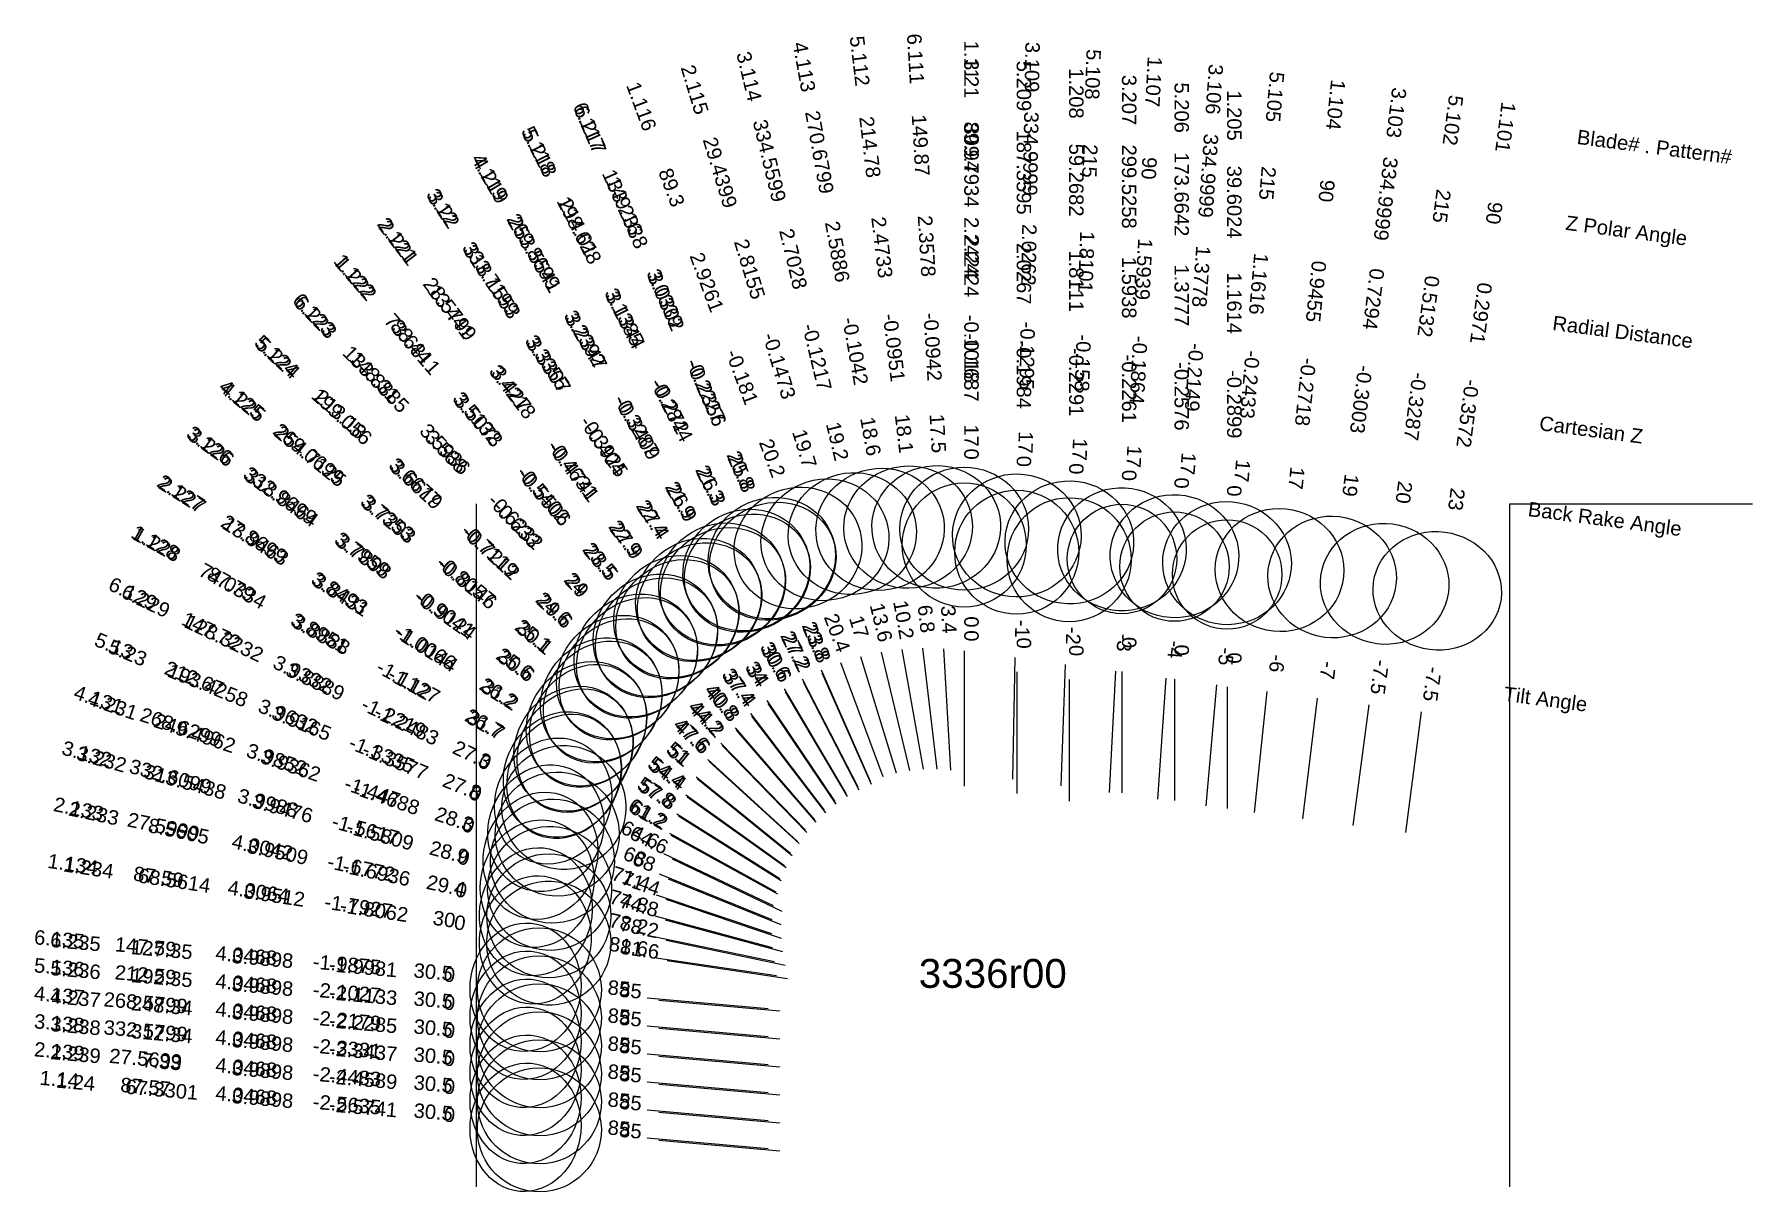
# Model space of a CAD drawing. Header units: inches. Extents: x -6.07 to 1, y -2.84 to 1.93.
import ezdxf
from ezdxf.enums import TextEntityAlignment as Align

# ---------------------------------------------------------------- set-up
doc = ezdxf.new("R2010")
doc.units = ezdxf.units.IN
doc.header["$MEASUREMENT"] = 0
for name, color, linetype, true_color in [('Blade_1', 30, 'Continuous', 0xff7f00), ('Blade_2', 7, 'Continuous', 0xcccc00), ('Blade_3', 7, 'Continuous', 0x00cc00), ('Blade_4', 7, 'Continuous', 0x00cccc), ('Blade_5', 7, 'Continuous', 0x0066cc), ('Blade_6', 190, 'Continuous', 0x7f00ff)]:
    doc.layers.add(name, color=color, linetype=linetype, true_color=true_color)
doc.styles.get("Standard").update_dxf_attribs({"font": 'arial.ttf'})

msp = doc.modelspace()

# ---------------------------------------------------------------- linework, layer by layer
for p, q in [((-4.25, 0), (-4.25, -2.8084)), ((0, 0), (1, 0)), ((0, 0), (0, -2.8084))]:
    msp.add_line(p, q)
at = {"layer": 'Blade_1'}
for p, q in [((-2.2424, -0.6038), (-2.2424, -1.1038)), ((-2.7511, -0.6515), (-2.5768, -1.1202)), ((-1.6202, -0.6877), (-1.6464, -1.187)), ((-1.8111, -0.7216), (-1.8111, -1.2216)), ((-1.1614, -0.7524), (-1.1614, -1.2524)), ((-0.998, -0.7711), (-1.0502, -1.2683)), ((-0.3626, -0.8549), (-0.4279, -1.3506)), ((-3.1852, -0.9202), (-2.8585, -1.2987)), ((-3.1798, -0.9306), (-2.8531, -1.3091)), ((-3.4552, -1.3545), (-3.0171, -1.5954)), ((-3.4489, -1.3618), (-3.0107, -1.6027)), ((-3.5098, -1.866), (-3.0152, -1.9391)), ((-3.464, -1.8781), (-2.9693, -1.9511)), ((-3.5467, -2.6073), (-3.0486, -2.6508)), ((-3.4992, -2.617), (-3.0011, -2.6606))]:
    msp.add_line(p, q, dxfattribs=at)
for centre, major_axis, ratio in [((-2.2424, -0.1018), (0.2645, 0), 0.956305), ((-2.9261, -0.181), (0.2479, 0.0922), 0.938252), ((-1.5939, -0.1864), (0.2641, -0.0138), 0.956305), ((-1.8111, -0.2291), (0.255, 0), 1), ((-1.1614, -0.2899), (0.225, 0), 1), ((-0.9455, -0.2718), (0.2631, -0.0276), 0.956305), ((-0.2971, -0.3572), (0.2622, -0.0345), 0.920505), ((-3.5132, -0.5402), (0.2002, 0.1728), 0.917199), ((-3.5078, -0.5506), (0.2002, 0.1728), 0.878984), ((-3.8951, -1.1127), (0.1274, 0.2318), 0.893215), ((-3.8888, -1.12), (0.1274, 0.2318), 0.850628), ((-4.0064, -1.7927), (0.0386, 0.2617), 0.866374), ((-3.9512, -1.8062), (0.0373, 0.2523), 1), ((-4.0468, -2.5635), (0.0231, 0.2635), 0.861629), ((-3.9898, -2.5741), (0.0222, 0.254), 1)]:
    msp.add_ellipse(centre, major_axis=major_axis, ratio=ratio, dxfattribs=at)
at = {"layer": 'Blade_2'}
for p, q in [((-2.6687, -0.6274), (-2.5226, -1.1055)), ((-3.1221, -0.8619), (-2.8184, -1.2591)), ((-3.1169, -0.8729), (-2.8133, -1.2701)), ((-3.4245, -1.2741), (-3.0014, -1.5405)), ((-3.4183, -1.2819), (-2.9952, -1.5484)), ((-3.5128, -1.7799), (-3.0234, -1.8821)), ((-3.4688, -1.7943), (-2.9794, -1.8966)), ((-3.5467, -2.4921), (-3.0486, -2.5356)), ((-3.4992, -2.5018), (-3.0011, -2.5454))]:
    msp.add_line(p, q, dxfattribs=at)
for centre, major_axis, ratio in [((-2.8155, -0.1473), (0.2529, 0.0773), 0.941471), ((-3.427, -0.4631), (0.2101, 0.1607), 0.920914), ((-3.4219, -0.4741), (0.2101, 0.1607), 0.883439), ((-3.8493, -1.0066), (0.1409, 0.2238), 0.897412), ((-3.8431, -1.0144), (0.1409, 0.2238), 0.855545), ((-4.0042, -1.6772), (0.0541, 0.2589), 0.871042), ((-3.9509, -1.6936), (0.0521, 0.2496), 1), ((-4.0468, -2.4483), (0.0231, 0.2635), 0.861629), ((-3.9898, -2.4589), (0.0222, 0.254), 1)]:
    msp.add_ellipse(centre, major_axis=major_axis, ratio=ratio, dxfattribs=at)
at = {"layer": 'Blade_3'}
for p, q in [((-2.5848, -0.6096), (-2.4672, -1.0956)), ((-2.035, -0.6314), (-2.0437, -1.1313)), ((-2.2424, -0.6612), (-2.2424, -1.1612)), ((-1.5938, -0.6886), (-1.5938, -1.1886)), ((-1.4128, -0.7157), (-1.4477, -1.2145)), ((-3.0548, -0.8087), (-2.7752, -1.2232)), ((-3.0499, -0.8202), (-2.7703, -1.2347)), ((-0.7906, -0.7986), (-0.8515, -1.2948)), ((-3.3877, -1.1963), (-2.9812, -1.4874)), ((-3.3816, -1.2047), (-2.975, -1.4957)), ((-3.5144, -1.6933), (-3.0319, -1.8244)), ((-3.4724, -1.71), (-2.9898, -1.8411)), ((-3.5467, -2.3769), (-3.0486, -2.4204)), ((-3.4992, -2.3866), (-3.0011, -2.4302))]:
    msp.add_line(p, q, dxfattribs=at)
for centre, major_axis, ratio in [((-2.7028, -0.1217), (0.2571, 0.0622), 0.944606), ((-2.2424, -0.1687), (0.255, 0), 1), ((-2.0262, -0.1295), (0.2645, -0.0046), 0.956305), ((-1.3778, -0.2149), (0.2639, -0.0185), 0.956305), ((-1.5938, -0.2261), (0.225, 0), 1), ((-0.7294, -0.3003), (0.2625, -0.0322), 0.945519), ((-3.3355, -0.3925), (0.2193, 0.1479), 0.924546), ((-3.3307, -0.404), (0.2193, 0.1479), 0.887815), ((-3.7959, -0.9041), (0.154, 0.2151), 0.901531), ((-3.7898, -0.9124), (0.154, 0.2151), 0.860386), ((-3.9988, -1.5617), (0.0693, 0.2552), 0.875633), ((-3.9476, -1.5809), (0.0669, 0.2461), 1), ((-4.0468, -2.3331), (0.0231, 0.2635), 0.861629), ((-3.9898, -2.3437), (0.0222, 0.254), 1)]:
    msp.add_ellipse(centre, major_axis=major_axis, ratio=ratio, dxfattribs=at)
at = {"layer": 'Blade_4'}
for p, q in [((-2.4997, -0.5983), (-2.4112, -1.0904)), ((-2.9837, -0.7608), (-2.7292, -1.1912)), ((-2.9792, -0.773), (-2.7246, -1.2034)), ((-3.3452, -1.1216), (-2.9566, -1.4363)), ((-3.3392, -1.1305), (-2.9506, -1.4452)), ((-3.5094, -1.6071), (-3.0356, -1.7666)), ((-3.4695, -1.6259), (-2.9956, -1.7854)), ((-3.5467, -2.2617), (-3.0486, -2.3052)), ((-3.4992, -2.2714), (-3.0011, -2.315))]:
    msp.add_line(p, q, dxfattribs=at)
for centre, major_axis, ratio in [((-2.5886, -0.1042), (0.2603, 0.0468), 0.947657), ((-3.2392, -0.3287), (0.2277, 0.1346), 0.928096), ((-3.2347, -0.3409), (0.2277, 0.1346), 0.892113), ((-3.7353, -0.8057), (0.1665, 0.2056), 0.905569), ((-3.7293, -0.8146), (0.1665, 0.2056), 0.865151), ((-3.9852, -1.447), (0.0844, 0.2507), 0.880146), ((-3.9362, -1.4688), (0.0813, 0.2417), 1), ((-4.0468, -2.2179), (0.0231, 0.2635), 0.861629), ((-3.9898, -2.2285), (0.0222, 0.254), 1)]:
    msp.add_ellipse(centre, major_axis=major_axis, ratio=ratio, dxfattribs=at)
at = {"layer": 'Blade_5'}
for p, q in [((-2.4139, -0.5936), (-2.3547, -1.0901)), ((-2.0267, -0.6909), (-2.0267, -1.1909)), ((-1.8276, -0.6597), (-1.8451, -1.1594)), ((-2.9091, -0.7185), (-2.6805, -1.1632)), ((-2.9049, -0.7308), (-2.6764, -1.1755)), ((-1.3777, -0.7201), (-1.3777, -1.2201)), ((-1.2054, -0.7434), (-1.2489, -1.2415)), ((-0.5787, -0.8264), (-0.644, -1.3221)), ((-3.297, -1.0504), (-2.9278, -1.3876)), ((-3.2911, -1.0597), (-2.9219, -1.3968)), ((-3.4978, -1.5216), (-3.0342, -1.7089)), ((-3.4599, -1.5422), (-2.9963, -1.7295)), ((-3.5467, -2.1465), (-3.0486, -2.19)), ((-3.4992, -2.1562), (-3.0011, -2.1998))]:
    msp.add_line(p, q, dxfattribs=at)
for centre, major_axis, ratio in [((-2.4733, -0.0951), (0.2626, 0.0313), 0.950624), ((-1.8101, -0.158), (0.2643, -0.0092), 0.956305), ((-3.1385, -0.272), (0.2353, 0.1209), 0.931564), ((-2.0267, -0.1984), (0.255, 0), 1), ((-1.1616, -0.2433), (0.2635, -0.0231), 0.956305), ((-3.1344, -0.2844), (0.2353, 0.1209), 0.896332), ((-1.3777, -0.2576), (0.225, 0), 1), ((-0.5132, -0.3287), (0.2622, -0.0345), 0.939693), ((-3.6677, -0.7119), (0.1784, 0.1953), 0.909527), ((-3.6619, -0.7212), (0.1784, 0.1953), 0.86984), ((-3.9632, -1.3335), (0.0991, 0.2452), 0.884581), ((-3.9165, -1.3577), (0.0955, 0.2364), 1), ((-4.0468, -2.1027), (0.0231, 0.2635), 0.861629), ((-3.9898, -2.1133), (0.0222, 0.254), 1)]:
    msp.add_ellipse(centre, major_axis=major_axis, ratio=ratio, dxfattribs=at)
at = {"layer": 'Blade_6'}
for p, q in [((-2.328, -0.5953), (-2.2984, -1.0944)), ((-2.8313, -0.682), (-2.6296, -1.1395)), ((-2.8276, -0.6949), (-2.6258, -1.1524)), ((-3.2436, -0.9831), (-2.8951, -1.3415)), ((-3.238, -0.9929), (-2.8894, -1.3514)), ((-3.4797, -1.4372), (-3.0281, -1.6517)), ((-3.444, -1.4596), (-2.9924, -1.674)), ((-3.5467, -2.0313), (-3.0486, -2.0748)), ((-3.4992, -2.041), (-3.0011, -2.0846))]:
    msp.add_line(p, q, dxfattribs=at)
for centre, major_axis, ratio in [((-2.3578, -0.0942), (0.264, 0.0157), 0.953507), ((-3.0339, -0.2227), (0.242, 0.1067), 0.93495), ((-3.0302, -0.2356), (0.242, 0.1067), 0.900471), ((-3.5936, -0.6232), (0.1896, 0.1844), 0.913403), ((-3.588, -0.633), (0.1896, 0.1844), 0.87445), ((-3.9332, -1.2219), (0.1135, 0.2389), 0.888937), ((-3.8889, -1.2483), (0.1094, 0.2304), 1), ((-4.0468, -1.9875), (0.0231, 0.2635), 0.861629), ((-3.9898, -1.9981), (0.0222, 0.254), 1)]:
    msp.add_ellipse(centre, major_axis=major_axis, ratio=ratio, dxfattribs=at)

# ---------------------------------------------------------------- texts
for s, height, p in [('Blade# . Pattern#', 0.059375, (0.2786, 1.5106)), ('Z Polar Angle', 0.059375, (0.2321, 1.1574)), ('Radial Distance', 0.059375, (0.1779, 0.7454)), ('Cartesian Z', 0.059375, (0.1236, 0.3333)), ('Back Rake Angle', 0.059375, (0.0771, -0.0199)), ('Tilt Angle', 0.05937, (-0.0229, -0.7799))]:
    msp.add_text(s, height=height, rotation=352.50003).set_placement(p, align=Align.MIDDLE_LEFT)
msp.add_text('3336r00', height=0.11875).set_placement((-2.125, -1.9306), align=Align.MIDDLE_CENTER)
at = {"layer": 'Blade_1'}
for s, height, rotation, p in [('1.11', 0.05937, 270, (-2.2424, 1.8252)), ('1.208', 0.05937, 270, (-1.8111, 1.6884)), ('1.107', 0.05937, 267, (-1.4931, 1.738)), ('1.116', 0.05937, 290.4, (-3.5978, 1.6251)), ('1.104', 0.05937, 264.00001, (-0.7441, 1.6446)), ('1.205', 0.05937, 270, (-1.1614, 1.5976)), ('1.101', 0.05937, 262.50003, (-0.0456, 1.5533)), ('89.94', 0.05937, 270, (-2.2424, 1.4689)), ('59.2682', 0.05937, 270, (-1.8111, 1.3321)), ('90', 0.05937, 267, (-1.5117, 1.3822)), ('89.3', 0.05937, 290.4, (-3.4736, 1.2912)), ('39.6024', 0.05937, 270, (-1.1614, 1.2413)), ('90', 0.05937, 264.00001, (-0.7813, 1.2903)), ('90', 0.05937, 262.50003, (-0.0921, 1.2001)), ('2.2424', 0.05937, 270, (-2.2424, 1.0533)), ('1.5939', 0.05937, 267, (-1.5335, 0.9671)), ('1.122', 0.05937, 310.79999, (-4.7724, 0.9185)), ('1.222', 0.05937, 310.79999, (-4.7669, 0.9081)), ('2.9261', 0.05937, 290.4, (-3.3288, 0.9017)), ('1.8111', 0.05937, 270, (-1.8111, 0.9165)), ('0.9455', 0.05937, 264.00001, (-0.8248, 0.877)), ('1.1614', 0.05937, 270, (-1.1614, 0.8257)), ('0.2971', 0.05937, 262.50003, (-0.1463, 0.788)), ('73.6811', 0.05937, 310.79999, (-4.5341, 0.6384)), ('88.44', 0.05937, 310.79999, (-4.5396, 0.6488)), ('-0.1018', 0.05937, 270, (-2.2424, 0.6377)), ('-0.2291', 0.05937, 270, (-1.8111, 0.5009)), ('-0.1864', 0.05937, 267, (-1.5552, 0.5521)), ('-0.181', 0.05937, 290.4, (-3.1839, 0.5121)), ('-0.2718', 0.05937, 264.00001, (-0.8682, 0.4636)), ('-0.2899', 0.05937, 270, (-1.1614, 0.4101)), ('-0.3572', 0.05937, 262.50003, (-0.2006, 0.376)), ('3.5132', 0.05937, 310.79999, (-4.268, 0.3342)), ('3.5078', 0.05937, 310.79999, (-4.2626, 0.3238)), ('17', 0.05937, 270, (-2.2424, 0.2814)), ('20.2', 0.05937, 290.4, (-3.0597, 0.1782)), ('17', 0.05937, 267, (-1.5739, 0.1963)), ('0', 0.0594, 270, (-1.8111, 0.1446)), ('17', 0.05937, 264.00001, (-0.9054, 0.1093)), ('-0.5402', 0.05937, 310.79999, (-3.9964, 0.0196)), ('-0.5506', 0.05937, 310.79999, (-3.991, 0.0092)), ('0', 0.0594, 270, (-1.1614, 0.0538)), ('23', 0.05937, 262.50003, (-0.2471, 0.0228)), ('1.128', 0.05937, 331.19999, (-5.5838, -0.1844)), ('1.228', 0.05937, 331.19999, (-5.5774, -0.1917)), ('23.5', 0.05937, 310.79999, (-3.7636, -0.2501)), ('28.5', 0.05937, 310.79999, (-3.7582, -0.2605)), ('74.0334', 0.05937, 331.19999, (-5.2653, -0.3633)), ('87.79', 0.05937, 331.19999, (-5.2716, -0.356)), ('3.8951', 0.05937, 331.19999, (-4.9074, -0.5562)), ('3.8888', 0.05937, 331.19999, (-4.901, -0.5635)), ('20.4', 0.05937, 290.4, (-2.7925, -0.5402)), ('0', 0.0594, 270, (-2.2424, -0.485)), ('-3', 0.05937, 267, (-1.614, -0.5691)), ('0', 0.0594, 270, (-1.8111, -0.6029)), ('0', 0.0594, 270, (-1.1614, -0.6337)), ('-6', 0.05937, 264.00001, (-0.9856, -0.653)), ('-1.1127', 0.05937, 331.19999, (-4.5432, -0.7565)), ('-1.12', 0.05937, 331.19999, (-4.5368, -0.7637)), ('-7.5', 0.05937, 262.50003, (-0.3471, -0.7372)), ('40.8', 0.05937, 310.79999, (-3.2628, -0.8303)), ('40.8', 0.05937, 310.79999, (-3.2574, -0.8407)), ('26.7', 0.05937, 331.19999, (-4.231, -0.9281)), ('31.7', 0.05937, 331.19999, (-4.2246, -0.9354)), ('61.2', 0.05937, 331.19999, (-3.5593, -1.2973)), ('61.2', 0.05937, 331.19999, (-3.553, -1.3046)), ('1.134', 0.05937, 351.59999, (-5.9128, -1.5112)), ('1.234', 0.05937, 351.59999, (-5.8481, -1.526)), ('87.59', 0.05937, 351.59999, (-5.5603, -1.5633)), ('68.5614', 0.05937, 351.59999, (-5.4957, -1.5781)), ('4.0064', 0.05937, 351.59999, (-5.1492, -1.624)), ('3.9512', 0.05937, 351.59999, (-5.0845, -1.6388)), ('-1.7927', 0.05937, 351.59999, (-4.738, -1.6847)), ('-1.8062', 0.05937, 351.59999, (-4.6734, -1.6995)), ('30', 0.05937, 351.59999, (-4.3856, -1.7367)), ('0', 0.0594, 351.59999, (-4.3209, -1.7516)), ('81.6', 0.05937, 351.59999, (-3.6273, -1.8487)), ('81.6', 0.05937, 351.59999, (-3.5815, -1.8608)), ('1.14', 0.05937, 354.99999, (-5.9665, -2.3956)), ('1.24', 0.05937, 354.99999, (-5.9, -2.407)), ('87.57', 0.05937, 354.99999, (-5.6116, -2.4266)), ('67.3301', 0.05937, 354.99999, (-5.5451, -2.438)), ('4.0468', 0.05937, 354.99999, (-5.1975, -2.4628)), ('3.9898', 0.05937, 354.99999, (-5.131, -2.4743)), ('-2.5635', 0.05937, 354.99999, (-4.7835, -2.4991)), ('-2.5741', 0.05937, 354.99999, (-4.717, -2.5105)), ('30.5', 0.05937, 354.99999, (-4.4286, -2.5301)), ('0', 0.0594, 354.99999, (-4.3621, -2.5415)), ('85', 0.05937, 354.99999, (-3.665, -2.5969)), ('85', 0.05937, 354.99999, (-3.6175, -2.6067))]:
    msp.add_text(s, height=height, rotation=rotation, dxfattribs=at).set_placement(p, align=Align.CENTER)
at = {"layer": 'Blade_2'}
for s, height, rotation, p in [('2.115', 0.05937, 287, (-3.3789, 1.6955)), ('29.4399', 0.05937, 287, (-3.2748, 1.3548)), ('2.121', 0.05937, 307.39999, (-4.5974, 1.0677)), ('2.221', 0.05937, 307.39999, (-4.5923, 1.0568)), ('2.8155', 0.05937, 287, (-3.1532, 0.9574)), ('28.5799', 0.05937, 307.39999, (-4.3811, 0.7847)), ('13.441', 0.05937, 307.39999, (-4.3759, 0.7738)), ('-0.1473', 0.05937, 287, (-3.0317, 0.5599)), ('3.4218', 0.05937, 307.39999, (-4.1234, 0.4436)), ('3.427', 0.05937, 307.39999, (-4.1286, 0.4545)), ('19.7', 0.05937, 287, (-2.9276, 0.2192)), ('-0.4631', 0.05937, 307.39999, (-3.8762, 0.1244)), ('-0.4741', 0.05937, 307.39999, (-3.871, 0.1134)), ('2.127', 0.05937, 327.79999, (-5.4799, 0.0202)), ('2.227', 0.05937, 327.79999, (-5.4737, 0.0124)), ('27.8699', 0.05937, 327.79999, (-5.1785, -0.1696)), ('13.9463', 0.05937, 327.79999, (-5.1722, -0.1774)), ('22.9', 0.05937, 307.39999, (-3.6598, -0.1586)), ('27.9', 0.05937, 307.39999, (-3.6546, -0.1696)), ('3.8493', 0.05937, 327.79999, (-4.8268, -0.3911)), ('3.8431', 0.05937, 327.79999, (-4.8205, -0.3989)), ('17', 0.05937, 287, (-2.7035, -0.5138)), ('-1.0066', 0.05937, 327.79999, (-4.4751, -0.6125)), ('-1.0144', 0.05937, 327.79999, (-4.4688, -0.6204)), ('37.4', 0.05937, 307.39999, (-3.1942, -0.7676)), ('37.4', 0.05937, 307.39999, (-3.1891, -0.7785)), ('26.2', 0.05937, 327.79999, (-4.1736, -0.8024)), ('31.2', 0.05937, 327.79999, (-4.1674, -0.8102)), ('57.8', 0.05937, 327.79999, (-3.525, -1.2108)), ('57.8', 0.05937, 327.79999, (-3.5188, -1.2186)), ('2.133', 0.05937, 348.19999, (-5.8905, -1.2831)), ('2.233', 0.05937, 348.19999, (-5.8279, -1.3015)), ('27.5999', 0.05937, 348.19999, (-5.5418, -1.356)), ('8.5605', 0.05937, 348.19999, (-5.4792, -1.3744)), ('4.0042', 0.05937, 348.19999, (-5.1349, -1.441)), ('3.9509', 0.05937, 348.19999, (-5.0724, -1.4594)), ('-1.6772', 0.05937, 348.19999, (-4.7281, -1.526)), ('-1.6936', 0.05937, 348.19999, (-4.6655, -1.5443)), ('29.4', 0.05937, 348.19999, (-4.3794, -1.5988)), ('0', 0.0594, 348.19999, (-4.3168, -1.6172)), ('78.2', 0.05937, 348.19999, (-3.6291, -1.7556)), ('78.2', 0.05937, 348.19999, (-3.5851, -1.7701)), ('2.139', 0.05937, 354.99999, (-5.9665, -2.2804)), ('2.239', 0.05937, 354.99999, (-5.9, -2.2918)), ('27.5699', 0.05937, 354.99999, (-5.6116, -2.3114)), ('7.33', 0.05937, 354.99999, (-5.5451, -2.3228)), ('4.0468', 0.05937, 354.99999, (-5.1975, -2.3476)), ('3.9898', 0.05937, 354.99999, (-5.131, -2.3591)), ('-2.4483', 0.05937, 354.99999, (-4.7835, -2.3839)), ('-2.4589', 0.05937, 354.99999, (-4.717, -2.3953)), ('30.5', 0.05937, 354.99999, (-4.4286, -2.4149)), ('0', 0.0594, 354.99999, (-4.3621, -2.4263)), ('85', 0.05937, 354.99999, (-3.665, -2.4817)), ('85', 0.05937, 354.99999, (-3.6175, -2.4915))]:
    msp.add_text(s, height=height, rotation=rotation, dxfattribs=at).set_placement(p, align=Align.CENTER)
at = {"layer": 'Blade_3'}
for s, height, rotation, p in [('3.114', 0.05937, 283.6, (-3.1559, 1.7513)), ('3.109', 0.05937, 269, (-1.9926, 1.7972)), ('3.21', 0.05937, 270, (-2.2424, 1.7488)), ('3.106', 0.05937, 266.00001, (-1.2434, 1.7074)), ('3.207', 0.05937, 270, (-1.5938, 1.6614)), ('3.103', 0.05937, 263.00001, (-0.4946, 1.6123)), ('334.5599', 0.05937, 283.6, (-3.0722, 1.405)), ('309.7934', 0.05937, 270, (-2.2424, 1.3926)), ('334.9999', 0.05937, 269, (-1.9988, 1.441)), ('334.9999', 0.05937, 266.00001, (-1.2682, 1.352)), ('299.5258', 0.05937, 270, (-1.5938, 1.3051)), ('334.9999', 0.05937, 263.00001, (-0.538, 1.2587)), ('3.12', 0.05937, 304, (-4.4131, 1.2051)), ('3.22', 0.05937, 304, (-4.4082, 1.1935)), ('2.7028', 0.05937, 283.6, (-2.9744, 1.001)), ('2.0262', 0.05937, 269, (-2.0061, 1.0254)), ('333.7199', 0.05937, 304, (-4.2139, 0.9097)), ('318.1553', 0.05937, 304, (-4.209, 0.8982)), ('2.2424', 0.05937, 270, (-2.2424, 0.977)), ('1.5938', 0.05937, 270, (-1.5938, 0.8895)), ('1.3778', 0.05937, 266.00001, (-1.2972, 0.9374)), ('0.7294', 0.05937, 263.00001, (-0.5886, 0.8462)), ('-0.1217', 0.05937, 283.6, (-2.8767, 0.5971)), ('-0.1295', 0.05937, 269, (-2.0133, 0.6099)), ('3.3355', 0.05937, 304, (-3.9815, 0.5651)), ('3.3307', 0.05937, 304, (-3.9766, 0.5536)), ('-0.1687', 0.05937, 270, (-2.2424, 0.5613)), ('-0.2149', 0.05937, 266.00001, (-1.3262, 0.5228)), ('-0.2261', 0.05937, 270, (-1.5938, 0.4739)), ('-0.3003', 0.05937, 263.00001, (-0.6393, 0.4337)), ('3.126', 0.05937, 324.39999, (-5.3628, 0.2176)), ('3.226', 0.05937, 324.39999, (-5.3566, 0.2093)), ('-0.3925', 0.05937, 304, (-3.749, 0.2206)), ('-0.404', 0.05937, 304, (-3.7442, 0.209)), ('19.2', 0.05937, 283.6, (-2.7929, 0.2508)), ('17', 0.05937, 269, (-2.0195, 0.2537)), ('0', 0.0594, 270, (-2.2424, 0.2051)), ('332.9699', 0.05937, 324.39999, (-5.0731, 0.0103)), ('318.8464', 0.05937, 324.39999, (-5.0669, 0.0019)), ('17', 0.05937, 266.00001, (-1.3511, 0.1674)), ('0', 0.0594, 270, (-1.5938, 0.1176)), ('19', 0.05937, 263.00001, (-0.6827, 0.0801)), ('22.4', 0.05937, 304, (-3.5498, -0.0748)), ('27.4', 0.05937, 304, (-3.545, -0.0863)), ('3.7959', 0.05937, 324.39999, (-4.7352, -0.2317)), ('3.7898', 0.05937, 324.39999, (-4.729, -0.24)), ('-0.9041', 0.05937, 324.39999, (-4.3972, -0.4736)), ('-0.9124', 0.05937, 324.39999, (-4.391, -0.482)), ('13.6', 0.05937, 283.6, (-2.6127, -0.4942)), ('-1', 0.05937, 269, (-2.0329, -0.5127)), ('0', 0.0594, 270, (-2.2424, -0.5424)), ('0', 0.0594, 270, (-1.5938, -0.5699)), ('25.6', 0.05937, 324.39999, (-4.1075, -0.681)), ('30.6', 0.05937, 324.39999, (-4.1014, -0.6893)), ('-4', 0.05937, 266.00001, (-1.4045, -0.5972)), ('34', 0.05937, 304, (-3.1212, -0.7102)), ('34', 0.05937, 304, (-3.1163, -0.7218)), ('-7', 0.05937, 263.00001, (-0.7761, -0.6807)), ('3.132', 0.05937, 344.79999, (-5.8584, -1.0565)), ('3.232', 0.05937, 344.79999, (-5.798, -1.0782)), ('332.6099', 0.05937, 344.79999, (-5.5146, -1.1499)), ('54.4', 0.05937, 324.39999, (-3.4843, -1.1272)), ('54.4', 0.05937, 324.39999, (-3.4781, -1.1355)), ('313.5438', 0.05937, 344.79999, (-5.4543, -1.1716)), ('3.9988', 0.05937, 344.79999, (-5.1135, -1.2588)), ('3.9476', 0.05937, 344.79999, (-5.0532, -1.2805)), ('-1.5617', 0.05937, 344.79999, (-4.7125, -1.3678)), ('-1.5809', 0.05937, 344.79999, (-4.6521, -1.3895)), ('28.9', 0.05937, 344.79999, (-4.3687, -1.4612)), ('0', 0.0594, 344.79999, (-4.3083, -1.4829)), ('74.8', 0.05937, 344.79999, (-3.629, -1.6622)), ('74.8', 0.05937, 344.79999, (-3.587, -1.6789)), ('3.138', 0.05937, 354.99999, (-5.9665, -2.1652)), ('3.238', 0.05937, 354.99999, (-5.9, -2.1766)), ('332.5799', 0.05937, 354.99999, (-5.6116, -2.1962)), ('312.34', 0.05937, 354.99999, (-5.5451, -2.2076)), ('4.0468', 0.05937, 354.99999, (-5.1975, -2.2324)), ('3.9898', 0.05937, 354.99999, (-5.131, -2.2439)), ('-2.3331', 0.05937, 354.99999, (-4.7835, -2.2687)), ('-2.3437', 0.05937, 354.99999, (-4.717, -2.2801)), ('30.5', 0.05937, 354.99999, (-4.4286, -2.2997)), ('0', 0.0594, 354.99999, (-4.3621, -2.3111)), ('85', 0.05937, 354.99999, (-3.665, -2.3665)), ('85', 0.05937, 354.99999, (-3.6175, -2.3763))]:
    msp.add_text(s, height=height, rotation=rotation, dxfattribs=at).set_placement(p, align=Align.CENTER)
at = {"layer": 'Blade_4'}
for s, height, rotation, p in [('4.113', 0.05937, 280.2, (-2.9299, 1.7923)), ('270.6799', 0.05937, 280.2, (-2.8668, 1.4417)), ('4.119', 0.05937, 300.6, (-4.2201, 1.3299)), ('4.219', 0.05937, 300.6, (-4.2156, 1.3178)), ('269.8699', 0.05937, 300.6, (-4.0388, 1.0233)), ('253.5541', 0.05937, 300.6, (-4.0343, 1.0111)), ('2.5886', 0.05937, 280.2, (-2.7932, 1.0327)), ('3.2392', 0.05937, 300.6, (-3.8272, 0.6656)), ('3.2347', 0.05937, 300.6, (-3.8227, 0.6534)), ('-0.1042', 0.05937, 280.2, (-2.7196, 0.6236)), ('4.125', 0.05937, 320.99999, (-5.2329, 0.407)), ('4.225', 0.05937, 320.99999, (-5.2268, 0.3981)), ('-0.3287', 0.05937, 300.6, (-3.6157, 0.3078)), ('-0.3409', 0.05937, 300.6, (-3.6111, 0.2956)), ('18.6', 0.05937, 280.2, (-2.6565, 0.273)), ('269.0699', 0.05937, 320.99999, (-4.956, 0.1828)), ('254.7125', 0.05937, 320.99999, (-4.95, 0.1739)), ('21.9', 0.05937, 300.6, (-3.4343, 0.0012)), ('26.9', 0.05937, 300.6, (-3.4298, -0.011)), ('3.7353', 0.05937, 320.99999, (-4.633, -0.0788)), ('3.7293', 0.05937, 320.99999, (-4.627, -0.0876)), ('-0.8057', 0.05937, 320.99999, (-4.31, -0.3403)), ('-0.8146', 0.05937, 320.99999, (-4.304, -0.3492)), ('10.2', 0.05937, 280.2, (-2.5207, -0.4814)), ('25.1', 0.05937, 320.99999, (-4.0332, -0.5645)), ('30.1', 0.05937, 320.99999, (-4.0271, -0.5734)), ('30.6', 0.05937, 300.6, (-3.0441, -0.6586)), ('30.6', 0.05937, 300.6, (-3.0396, -0.6708)), ('4.131', 0.05937, 341.39999, (-5.8116, -0.8324)), ('4.231', 0.05937, 341.39999, (-5.7536, -0.8572)), ('268.6299', 0.05937, 341.39999, (-5.4739, -0.946)), ('249.4962', 0.05937, 341.39999, (-5.4159, -0.9708)), ('3.9852', 0.05937, 341.39999, (-5.08, -1.0786)), ('51', 0.05937, 320.99999, (-3.4375, -1.0469)), ('51', 0.05937, 320.99999, (-3.4314, -1.0558)), ('3.9362', 0.05937, 341.39999, (-5.022, -1.1034)), ('-1.447', 0.05937, 341.39999, (-4.6861, -1.2111)), ('-1.4688', 0.05937, 341.39999, (-4.6281, -1.236)), ('28.3', 0.05937, 341.39999, (-4.3485, -1.3248)), ('0', 0.0594, 341.39999, (-4.2905, -1.3496)), ('71.4', 0.05937, 341.39999, (-3.622, -1.5693)), ('71.4', 0.05937, 341.39999, (-3.582, -1.588)), ('4.137', 0.05937, 354.99999, (-5.9665, -2.05)), ('4.237', 0.05937, 354.99999, (-5.9, -2.0614)), ('268.5799', 0.05937, 354.99999, (-5.6116, -2.081)), ('248.34', 0.05937, 354.99999, (-5.5451, -2.0924)), ('4.0468', 0.05937, 354.99999, (-5.1975, -2.1172)), ('3.9898', 0.05937, 354.99999, (-5.131, -2.1287)), ('-2.2179', 0.05937, 354.99999, (-4.7835, -2.1535)), ('-2.2285', 0.05937, 354.99999, (-4.717, -2.1649)), ('30.5', 0.05937, 354.99999, (-4.4286, -2.1845)), ('0', 0.0594, 354.99999, (-4.3621, -2.1959)), ('85', 0.05937, 354.99999, (-3.665, -2.2513)), ('85', 0.05937, 354.99999, (-3.6175, -2.2611))]:
    msp.add_text(s, height=height, rotation=rotation, dxfattribs=at).set_placement(p, align=Align.CENTER)
at = {"layer": 'Blade_5'}
for s, height, rotation, p in [('5.112', 0.05937, 276.8, (-2.7015, 1.8183)), ('5.108', 0.05937, 268, (-1.7429, 1.7678)), ('5.209', 0.05937, 270, (-2.0267, 1.7191)), ('5.105', 0.05937, 265.00001, (-0.9937, 1.6764)), ('5.206', 0.05937, 270, (-1.3777, 1.6299)), ('5.102', 0.05937, 262.50001, (-0.2617, 1.5818)), ('5.118', 0.05937, 297.2, (-4.0193, 1.4419)), ('214.78', 0.05937, 276.8, (-2.6593, 1.4646)), ('5.218', 0.05937, 297.2, (-4.0152, 1.4296)), ('187.3595', 0.05937, 270, (-2.0267, 1.3628)), ('215', 0.05937, 268, (-1.7553, 1.4118)), ('173.6642', 0.05937, 270, (-1.3777, 1.2736)), ('215', 0.05937, 265.00001, (-1.0247, 1.3215)), ('215', 0.05937, 262.50001, (-0.3082, 1.2286)), ('198.628', 0.05937, 297.2, (-3.8524, 1.1127)), ('214.01', 0.05937, 297.2, (-3.8565, 1.125)), ('2.4733', 0.05937, 276.8, (-2.6101, 1.0519)), ('2.0267', 0.05937, 270, (-2.0267, 0.9472)), ('1.8101', 0.05937, 268, (-1.7698, 0.9964)), ('1.1616', 0.05937, 265.00001, (-1.0609, 0.9074)), ('1.3777', 0.05937, 270, (-1.3777, 0.858)), ('0.5132', 0.05937, 262.50001, (-0.3624, 0.8165)), ('3.1385', 0.05937, 297.2, (-3.6665, 0.7554)), ('3.1344', 0.05937, 297.2, (-3.6624, 0.743)), ('-0.0951', 0.05937, 276.8, (-2.5609, 0.6392)), ('5.124', 0.05937, 317.59999, (-5.0907, 0.5875)), ('5.224', 0.05937, 317.59999, (-5.0849, 0.5782)), ('-0.1984', 0.05937, 270, (-2.0267, 0.5316)), ('-0.158', 0.05937, 268, (-1.7843, 0.581)), ('-0.2576', 0.05937, 270, (-1.3777, 0.4424)), ('-0.2433', 0.05937, 265.00001, (-1.0972, 0.4934)), ('-0.2844', 0.05937, 297.2, (-3.4724, 0.3734)), ('-0.272', 0.05937, 297.2, (-3.4765, 0.3857)), ('-0.3287', 0.05937, 262.50001, (-0.4167, 0.4045)), ('199.056', 0.05937, 317.59999, (-4.8218, 0.338)), ('213.18', 0.05937, 317.59999, (-4.8277, 0.3473)), ('18.1', 0.05937, 276.8, (-2.5187, 0.2855)), ('17', 0.05937, 268, (-1.7967, 0.225)), ('3.6677', 0.05937, 317.59999, (-4.5207, 0.067)), ('3.6619', 0.05937, 317.59999, (-4.5149, 0.0577)), ('21.3', 0.05937, 297.2, (-3.3137, 0.0689)), ('26.3', 0.05937, 297.2, (-3.3095, 0.0565)), ('0', 0.0594, 270, (-2.0267, 0.1753)), ('17', 0.05937, 265.00001, (-1.1282, 0.1385)), ('0', 0.0594, 270, (-1.3777, 0.0861)), ('20', 0.05937, 262.50001, (-0.4632, 0.0513)), ('-0.7119', 0.05937, 317.59999, (-4.2138, -0.2133)), ('-0.7212', 0.05937, 317.59999, (-4.2079, -0.2225)), ('24.6', 0.05937, 317.59999, (-3.9507, -0.4535)), ('29.6', 0.05937, 317.59999, (-3.9449, -0.4628)), ('6.8', 0.05937, 276.8, (-2.4279, -0.4757)), ('5.13', 0.05937, 337.99999, (-5.7499, -0.6116)), ('5.23', 0.05937, 337.99999, (-5.6944, -0.6394)), ('27.2', 0.05937, 297.2, (-2.9633, -0.6129)), ('27.2', 0.05937, 297.2, (-2.9592, -0.6252)), ('0', 0.0594, 270, (-2.0267, -0.5722)), ('-2', 0.05937, 268, (-1.8235, -0.541)), ('0', 0.0594, 270, (-1.3777, -0.6014)), ('-5', 0.05937, 265.00001, (-1.195, -0.6251)), ('212.67', 0.05937, 337.99999, (-5.4196, -0.7451)), ('193.4258', 0.05937, 337.99999, (-5.3641, -0.7729)), ('-7.5', 0.05937, 262.50001, (-0.5632, -0.7087)), ('3.9632', 0.05937, 337.99999, (-5.0342, -0.9008)), ('3.9165', 0.05937, 337.99999, (-4.9787, -0.9286)), ('47.6', 0.05937, 317.59999, (-3.3847, -0.9703)), ('47.6', 0.05937, 317.59999, (-3.3788, -0.9796)), ('-1.3335', 0.05937, 337.99999, (-4.6489, -1.0565)), ('-1.3577', 0.05937, 337.99999, (-4.5934, -1.0843)), ('27.8', 0.05937, 337.99999, (-4.3186, -1.1899)), ('0', 0.0594, 337.99999, (-4.2631, -1.2177)), ('68', 0.05937, 337.99999, (-3.6079, -1.4771)), ('68', 0.05937, 337.99999, (-3.57, -1.4977)), ('5.136', 0.05937, 354.99999, (-5.9665, -1.9348)), ('5.236', 0.05937, 354.99999, (-5.9, -1.9462)), ('212.59', 0.05937, 354.99999, (-5.6116, -1.9658)), ('192.35', 0.05937, 354.99999, (-5.5451, -1.9772)), ('4.0468', 0.05937, 354.99999, (-5.1975, -2.002)), ('3.9898', 0.05937, 354.99999, (-5.131, -2.0135)), ('-2.1027', 0.05937, 354.99999, (-4.7835, -2.0383)), ('-2.1133', 0.05937, 354.99999, (-4.717, -2.0497)), ('30.5', 0.05937, 354.99999, (-4.4286, -2.0693)), ('0', 0.0594, 354.99999, (-4.3621, -2.0807)), ('85', 0.05937, 354.99999, (-3.665, -2.1361)), ('85', 0.05937, 354.99999, (-3.6175, -2.1459))]:
    msp.add_text(s, height=height, rotation=rotation, dxfattribs=at).set_placement(p, align=Align.CENTER)
at = {"layer": 'Blade_6'}
for s, height, rotation, p in [('6.111', 0.05937, 273.4, (-2.4721, 1.8294)), ('6.117', 0.05937, 293.8, (-3.8115, 1.5404)), ('6.217', 0.05937, 293.8, (-3.8078, 1.5275)), ('149.87', 0.05937, 273.4, (-2.451, 1.4738)), ('133.2338', 0.05937, 293.8, (-3.664, 1.2016)), ('149.16', 0.05937, 293.8, (-3.6678, 1.2145)), ('2.3578', 0.05937, 273.4, (-2.4263, 1.0589)), ('3.0339', 0.05937, 293.8, (-3.5001, 0.8342)), ('3.0302', 0.05937, 293.8, (-3.4963, 0.8213)), ('6.123', 0.05937, 314.19999, (-4.9371, 0.7583)), ('6.223', 0.05937, 314.19999, (-4.9314, 0.7484)), ('-0.0942', 0.05937, 273.4, (-2.4017, 0.644)), ('133.8885', 0.05937, 314.19999, (-4.683, 0.493)), ('148.31', 0.05937, 314.19999, (-4.6887, 0.5029)), ('-0.2227', 0.05937, 293.8, (-3.3323, 0.4539)), ('-0.2356', 0.05937, 293.8, (-3.3286, 0.441)), ('17.5', 0.05937, 273.4, (-2.3805, 0.2884)), ('3.5936', 0.05937, 314.19999, (-4.3989, 0.2049)), ('3.588', 0.05937, 314.19999, (-4.3933, 0.1951)), ('20.8', 0.05937, 293.8, (-3.1886, 0.128)), ('25.8', 0.05937, 293.8, (-3.1848, 0.115)), ('-0.6232', 0.05937, 314.19999, (-4.1092, -0.093)), ('-0.633', 0.05937, 314.19999, (-4.1035, -0.1029)), ('6.129', 0.05937, 334.59999, (-5.674, -0.3953)), ('6.229', 0.05937, 334.59999, (-5.6211, -0.4258)), ('24', 0.05937, 314.19999, (-3.8608, -0.3484)), ('29', 0.05937, 314.19999, (-3.8551, -0.3583)), ('3.4', 0.05937, 273.4, (-2.3351, -0.4768)), ('147.72', 0.05937, 334.59999, (-5.3521, -0.5482)), ('128.3232', 0.05937, 334.59999, (-5.2993, -0.5787)), ('23.8', 0.05937, 293.8, (-2.8793, -0.5734)), ('23.8', 0.05937, 293.8, (-2.8755, -0.5863)), ('3.9332', 0.05937, 334.59999, (-4.9767, -0.7264)), ('3.8889', 0.05937, 334.59999, (-4.9238, -0.7569)), ('-1.2219', 0.05937, 334.59999, (-4.6012, -0.9047)), ('-1.2483', 0.05937, 334.59999, (-4.5484, -0.9352)), ('44.2', 0.05937, 314.19999, (-3.3264, -0.898)), ('44.2', 0.05937, 314.19999, (-3.3208, -0.9078)), ('27.3', 0.05937, 334.59999, (-4.2794, -1.0575)), ('0', 0.0594, 334.59999, (-4.2265, -1.088)), ('64.6', 0.05937, 334.59999, (-3.587, -1.3863)), ('64.6', 0.05937, 334.59999, (-3.5513, -1.4086)), ('6.135', 0.05937, 354.99999, (-5.9665, -1.8196)), ('6.235', 0.05937, 354.99999, (-5.9, -1.831)), ('147.59', 0.05937, 354.99999, (-5.6116, -1.8506)), ('127.35', 0.05937, 354.99999, (-5.5451, -1.862)), ('4.0468', 0.05937, 354.99999, (-5.1975, -1.8868)), ('3.9898', 0.05937, 354.99999, (-5.131, -1.8983)), ('-1.9875', 0.05937, 354.99999, (-4.7835, -1.9231)), ('-1.9981', 0.05937, 354.99999, (-4.717, -1.9345)), ('30.5', 0.05937, 354.99999, (-4.4286, -1.9541)), ('0', 0.0594, 354.99999, (-4.3621, -1.9655)), ('85', 0.05937, 354.99999, (-3.665, -2.0209)), ('85', 0.05937, 354.99999, (-3.6175, -2.0307))]:
    msp.add_text(s, height=height, rotation=rotation, dxfattribs=at).set_placement(p, align=Align.CENTER)

doc.saveas('drawing.dxf')
